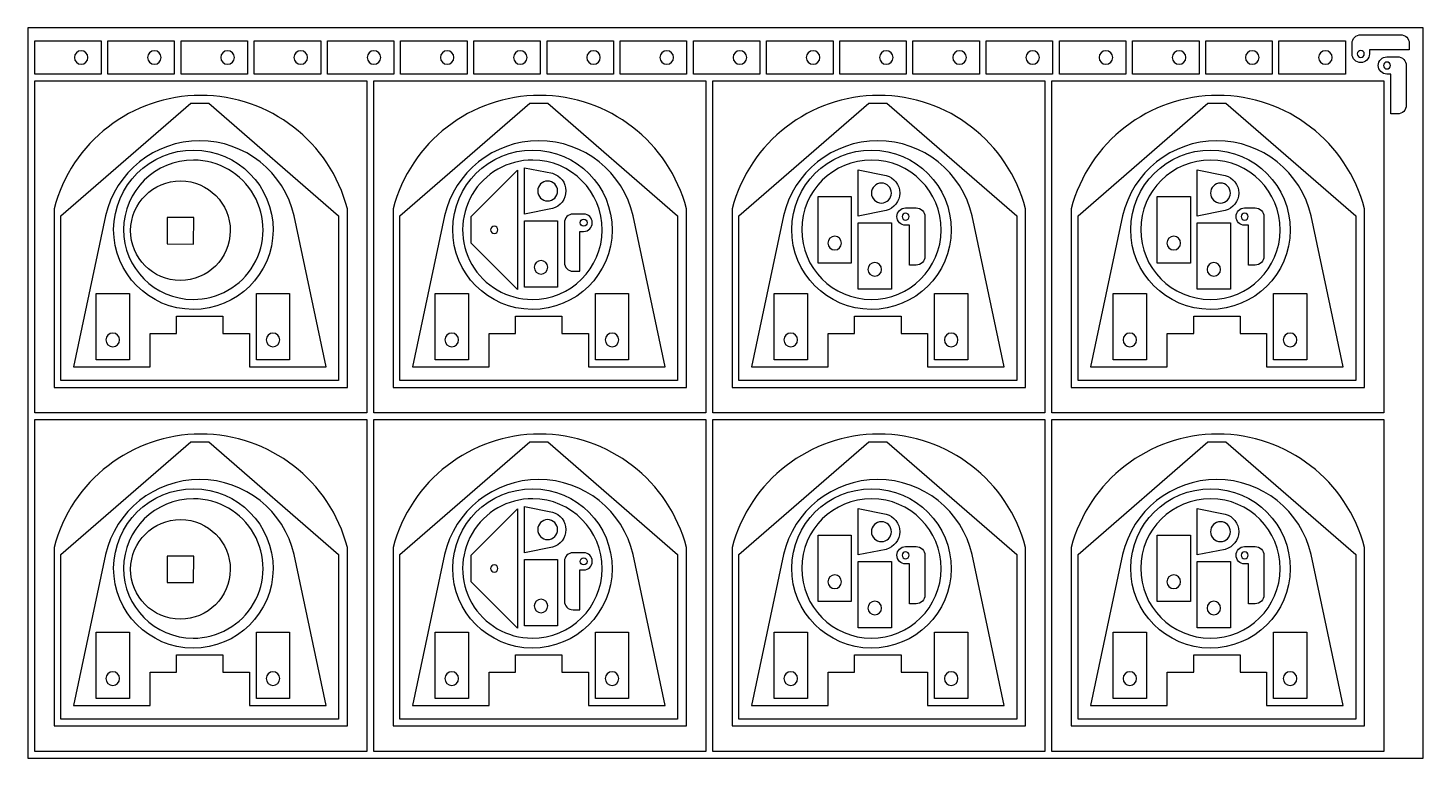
# Model space of a CAD drawing. Header units: metres. Extents: x 0 to 2100, y 0 to 1100.
import ezdxf

# ---------------------------------------------------------------- set-up
doc = ezdxf.new("R2010")
doc.units = ezdxf.units.M

msp = doc.modelspace()

# ---------------------------------------------------------------- linework, layer by layer
for points in [[(0, 0), (2100, 0), (2100, 1100), (0, 1100)], [(110.2, 1030.4), (10.2, 1030.4), (10.2, 1080.4), (110.2, 1080.4)], [(220.3, 1030.4), (120.3, 1030.4), (120.3, 1080.4), (220.3, 1080.4)], [(330.5, 1030.4), (230.5, 1030.4), (230.5, 1080.4), (330.5, 1080.4)], [(440.7, 1030.4), (340.7, 1030.4), (340.7, 1080.4), (440.7, 1080.4)], [(550.8, 1030.4), (450.8, 1030.4), (450.8, 1080.4), (550.8, 1080.4)], [(661, 1030.4), (561, 1030.4), (561, 1080.4), (661, 1080.4)], [(771.2, 1030.4), (671.2, 1030.4), (671.2, 1080.4), (771.2, 1080.4)], [(881.4, 1030.4), (781.4, 1030.4), (781.4, 1080.4), (881.4, 1080.4)], [(991.5, 1030.4), (891.5, 1030.4), (891.5, 1080.4), (991.5, 1080.4)], [(1101.7, 1030.4), (1001.7, 1030.4), (1001.7, 1080.4), (1101.7, 1080.4)], [(1211.9, 1030.4), (1111.9, 1030.4), (1111.9, 1080.4), (1211.9, 1080.4)], [(1322, 1030.4), (1222, 1030.4), (1222, 1080.4), (1322, 1080.4)], [(1432.2, 1030.4), (1332.2, 1030.4), (1332.2, 1080.4), (1432.2, 1080.4)], [(1542.4, 1030.4), (1442.4, 1030.4), (1442.4, 1080.4), (1542.4, 1080.4)], [(1652.5, 1030.4), (1552.5, 1030.4), (1552.5, 1080.4), (1652.5, 1080.4)], [(1762.7, 1030.4), (1662.7, 1030.4), (1662.7, 1080.4), (1762.7, 1080.4)], [(1872.9, 1030.4), (1772.9, 1030.4), (1772.9, 1080.4), (1872.9, 1080.4)], [(1983, 1030.4), (1883, 1030.4), (1883, 1080.4), (1983, 1080.4)], [(510.2, 520.3), (10.2, 520.3), (10.2, 1020.3), (510.2, 1020.3)], [(1020.5, 520.3), (520.5, 520.3), (520.5, 1020.3), (1020.5, 1020.3)], [(1530.8, 520.3), (1030.8, 520.3), (1030.8, 1020.3), (1530.8, 1020.3)], [(2041.1, 520.3), (1541.1, 520.3), (1541.1, 1020.3), (2041.1, 1020.3)], [(467.7, 568.8), (49.7, 568.8), (49.7, 816.8), (245.3, 986.8), (272.2, 986.8), (467.7, 816.8)], [(978, 568.8), (560, 568.8), (560, 816.8), (755.6, 986.8), (782.5, 986.8), (978, 816.8)], [(1488.3, 568.8), (1070.3, 568.8), (1070.3, 816.8), (1265.9, 986.8), (1292.8, 986.8), (1488.3, 816.8)], [(1998.6, 568.8), (1580.6, 568.8), (1580.6, 816.8), (1776.2, 986.8), (1803.1, 986.8), (1998.6, 816.8)], [(667, 775.8), (667, 815.8), (737, 885.8), (737, 705.8)], [(1189.4, 745.8), (1189.4, 845.8), (1239.4, 845.8), (1239.4, 745.8)], [(1699.7, 745.8), (1699.7, 845.8), (1749.7, 845.8), (1749.7, 745.8)], [(249.7, 814.4), (209.7, 814.6), (209.5, 774.6), (249.5, 774.4)], [(747.3, 709.3), (747.3, 809.3), (797.3, 809.3), (797.3, 709.3)], [(1249.7, 706.2), (1249.7, 806.2), (1299.7, 806.2), (1299.7, 706.2)], [(1760, 706.2), (1760, 806.2), (1810, 806.2), (1810, 706.2)], [(102.7, 599.9), (102.7, 699.9), (152.7, 699.9), (152.7, 599.9)], [(343.9, 599.9), (343.9, 699.9), (393.9, 699.9), (393.9, 599.9)], [(613, 599.9), (613, 699.9), (663, 699.9), (663, 599.9)], [(854.2, 599.9), (854.2, 699.9), (904.2, 699.9), (904.2, 599.9)], [(1123.3, 599.9), (1123.3, 699.9), (1173.3, 699.9), (1173.3, 599.9)], [(1364.7, 599.9), (1364.7, 699.9), (1414.7, 699.9), (1414.7, 599.9)], [(1633.6, 599.9), (1633.6, 699.9), (1683.6, 699.9), (1683.6, 599.9)], [(1874.8, 599.9), (1874.8, 699.9), (1924.8, 699.9), (1924.8, 599.9)], [(510.2, 10.2), (10.2, 10.2), (10.2, 510.2), (510.2, 510.2)], [(1020.5, 10.2), (520.5, 10.2), (520.5, 510.2), (1020.5, 510.2)], [(1530.8, 10.2), (1030.8, 10.2), (1030.8, 510.2), (1530.8, 510.2)], [(2041.1, 10.2), (1541.1, 10.2), (1541.1, 510.2), (2041.1, 510.2)], [(467.7, 58.6), (49.7, 58.6), (49.7, 306.6), (245.3, 476.6), (272.2, 476.6), (467.7, 306.6)], [(978, 58.6), (560, 58.6), (560, 306.6), (755.6, 476.6), (782.5, 476.6), (978, 306.6)], [(1488.3, 58.6), (1070.3, 58.6), (1070.3, 306.6), (1265.9, 476.6), (1292.8, 476.6), (1488.3, 306.6)], [(1998.6, 58.6), (1580.6, 58.6), (1580.6, 306.6), (1776.2, 476.6), (1803.1, 476.6), (1998.6, 306.6)], [(667, 265.6), (667, 305.6), (737, 375.6), (737, 195.6)], [(1189.4, 235.7), (1189.4, 335.7), (1239.4, 335.7), (1239.4, 235.7)], [(1699.7, 235.7), (1699.7, 335.7), (1749.7, 335.7), (1749.7, 235.7)], [(249.7, 304.3), (209.7, 304.4), (209.5, 264.4), (249.5, 264.3)], [(747.3, 199.2), (747.3, 299.2), (797.3, 299.2), (797.3, 199.2)], [(1249.7, 196.1), (1249.7, 296.1), (1299.7, 296.1), (1299.7, 196.1)], [(1760, 196.1), (1760, 296.1), (1810, 296.1), (1810, 196.1)], [(102.7, 89.8), (102.7, 189.8), (152.7, 189.8), (152.7, 89.8)], [(343.9, 89.8), (343.9, 189.8), (393.9, 189.8), (393.9, 89.8)], [(613, 89.8), (613, 189.8), (663, 189.8), (663, 89.8)], [(854.2, 89.8), (854.2, 189.8), (904.2, 189.8), (904.2, 89.8)], [(1123.3, 89.8), (1123.3, 189.8), (1173.3, 189.8), (1173.3, 89.8)], [(1364.7, 89.8), (1364.7, 189.8), (1414.7, 189.8), (1414.7, 89.8)], [(1633.6, 89.8), (1633.6, 189.8), (1683.6, 189.8), (1683.6, 89.8)], [(1874.8, 89.8), (1874.8, 189.8), (1924.8, 189.8), (1924.8, 89.8)]]:
    msp.add_lwpolyline(points, close=True)
for points in [[(1993.2, 1076.7, -0.414214), (2006.2, 1089.7), (2066.2, 1089.7, -0.414214), (2079.2, 1076.7), (2079.2, 1066.7), (2019.2, 1066.7), (2019.2, 1060.7, -1), (1993.2, 1060.7)], [(90.4, 1055.4, 1), (69.9, 1055.4, 1)], [(200.6, 1055.4, 1), (180.1, 1055.4, 1)], [(310.8, 1055.4, 1), (290.3, 1055.4, 1)], [(420.9, 1055.4, 1), (400.4, 1055.4, 1)], [(531.1, 1055.4, 1), (510.6, 1055.4, 1)], [(641.3, 1055.4, 1), (620.8, 1055.4, 1)], [(751.4, 1055.4, 1), (730.9, 1055.4, 1)], [(861.6, 1055.4, 1), (841.1, 1055.4, 1)], [(971.8, 1055.4, 1), (951.3, 1055.4, 1)], [(1081.9, 1055.4, 1), (1061.4, 1055.4, 1)], [(1192.1, 1055.4, 1), (1171.6, 1055.4, 1)], [(1302.3, 1055.4, 1), (1281.8, 1055.4, 1)], [(1412.5, 1055.4, 1), (1392, 1055.4, 1)], [(1522.6, 1055.4, 1), (1502.1, 1055.4, 1)], [(1632.8, 1055.4, 1), (1612.3, 1055.4, 1)], [(1743, 1055.4, 1), (1722.5, 1055.4, 1)], [(1853.1, 1055.4, 1), (1832.6, 1055.4, 1)], [(1963.3, 1055.4, 1), (1942.8, 1055.4, 1)], [(2011.5, 1060.7, 1), (2001, 1060.7, 1)], [(2061.6, 1056.4, -0.414214), (2074.6, 1043.4), (2074.6, 983.4, -0.414214), (2061.6, 970.4), (2051.6, 970.4), (2051.6, 1030.4), (2045.6, 1030.4, -1), (2045.6, 1056.4)], [(2045.6, 1038.1, 1), (2045.6, 1048.6, 1)], [(480.9, 558.5), (480.9, 827.5, 0.773963), (39.5, 827.5), (39.5, 558.5)], [(991.2, 558.5), (991.2, 827.5, 0.773963), (549.8, 827.5), (549.8, 558.5)], [(1501.5, 558.5), (1501.5, 827.5, 0.773963), (1060.1, 827.5), (1060.1, 558.5)], [(2011.8, 558.5), (2011.8, 827.5, 0.773963), (1570.4, 827.5), (1570.4, 558.5)], [(448.7, 589.6), (400.7, 816.8, 0.796638), (116.8, 816.8), (68.7, 589.6), (184.1, 589.6), (183.8, 639.6), (223.8, 639.6), (223.8, 665.6), (293.6, 665.6), (293.6, 639.6), (333.6, 639.6), (333.4, 589.6)], [(959, 589.6), (911, 816.8, 0.796638), (627.1, 816.8), (579, 589.6), (694.4, 589.6), (694.1, 639.6), (734.1, 639.6), (734.1, 665.6), (803.9, 665.6), (803.9, 639.6), (843.9, 639.6), (843.7, 589.6)], [(1469.3, 589.6), (1421.3, 816.8, 0.796638), (1137.4, 816.8), (1089.3, 589.6), (1204.7, 589.6), (1204.4, 639.6), (1244.4, 639.6), (1244.4, 665.6), (1314.2, 665.6), (1314.2, 639.6), (1354.2, 639.6), (1354, 589.6)], [(1979.6, 589.6), (1931.6, 816.8, 0.796638), (1647.7, 816.8), (1599.6, 589.6), (1715, 589.6), (1714.7, 639.6), (1754.7, 639.6), (1754.7, 665.6), (1824.5, 665.6), (1824.5, 639.6), (1864.5, 639.6), (1864.3, 589.6)], [(249.6, 915.9, -1), (248.5, 675.9, -1)], [(759.9, 915.9, -1), (758.8, 675.9, -1)], [(1270.2, 915.9, -1), (1269.1, 675.9, -1)], [(1780.5, 915.9, -1), (1779.4, 675.9, -1)], [(249.5, 900.9, 1), (248.6, 690.9, 1)], [(759.8, 900.9, 1), (758.9, 690.9, 1)], [(789.4, 880.9, -0.767327), (789.4, 827.8), (747.3, 819.3), (747.3, 889.3)], [(1270.1, 900.9, 1), (1269.2, 690.9, 1)], [(1291.8, 877.8, -0.767327), (1291.8, 824.7), (1249.7, 816.2), (1249.7, 886.2)], [(1780.4, 900.9, 1), (1779.5, 690.9, 1)], [(1802.1, 877.8, -0.767327), (1802.1, 824.7), (1760, 816.2), (1760, 886.2)], [(229.9, 869.5, -1), (229.3, 719.5, -1)], [(782.3, 839.3, 1), (782.3, 869.3, 1)], [(1284.7, 836.2, 1), (1284.7, 866.2, 1)], [(1795, 836.2, 1), (1795, 866.2, 1)], [(820.5, 819.5, 0.414214), (807.5, 806.5), (807.5, 746.5, 0.414214), (820.5, 733.5), (830.5, 733.5), (830.5, 793.5), (836.5, 793.5, 1), (836.5, 819.5)], [(1337.1, 828.7, -0.414214), (1350.1, 815.7), (1350.1, 755.7, -0.414214), (1337.1, 742.7), (1327.1, 742.7), (1327.1, 802.7), (1321.1, 802.7, -1), (1321.1, 828.7)], [(1321.1, 810.5, 1), (1321.1, 821, 1)], [(1847.4, 828.7, -0.414214), (1860.4, 815.7), (1860.4, 755.7, -0.414214), (1847.4, 742.7), (1837.4, 742.7), (1837.4, 802.7), (1831.4, 802.7, -1), (1831.4, 828.7)], [(1831.4, 810.5, 1), (1831.4, 821, 1)], [(702, 801.3, 1), (702, 790.3, 1)], [(836.5, 801.3, -1), (836.5, 811.8, -1)], [(1214.4, 765.6, 1), (1214.4, 786.1, 1)], [(1724.7, 765.6, 1), (1724.7, 786.1, 1)], [(772.3, 729.1, 1), (772.3, 749.6, 1)], [(1274.7, 726, 1), (1274.7, 746.5, 1)], [(1785, 726, 1), (1785, 746.5, 1)], [(127.7, 619.7, 1), (127.7, 640.2, 1)], [(368.9, 619.7, 1), (368.9, 640.2, 1)], [(638, 619.7, 1), (638, 640.2, 1)], [(879.2, 619.7, 1), (879.2, 640.2, 1)], [(1148.3, 619.7, 1), (1148.3, 640.2, 1)], [(1389.7, 619.7, 1), (1389.7, 640.2, 1)], [(1658.6, 619.7, 1), (1658.6, 640.2, 1)], [(1899.8, 619.7, 1), (1899.8, 640.2, 1)], [(480.9, 48.4), (480.9, 317.3, 0.773963), (39.5, 317.3), (39.5, 48.4)], [(991.2, 48.4), (991.2, 317.3, 0.773963), (549.8, 317.3), (549.8, 48.4)], [(1501.5, 48.4), (1501.5, 317.3, 0.773963), (1060.1, 317.3), (1060.1, 48.4)], [(2011.8, 48.4), (2011.8, 317.3, 0.773963), (1570.4, 317.3), (1570.4, 48.4)], [(448.7, 79.5), (400.7, 306.6, 0.796638), (116.8, 306.6), (68.7, 79.5), (184.1, 79.5), (183.8, 129.5), (223.8, 129.5), (223.8, 155.5), (293.6, 155.5), (293.6, 129.5), (333.6, 129.5), (333.4, 79.5)], [(249.6, 405.7, -1), (248.5, 165.7, -1)], [(959, 79.5), (911, 306.6, 0.796638), (627.1, 306.6), (579, 79.5), (694.4, 79.5), (694.1, 129.5), (734.1, 129.5), (734.1, 155.5), (803.9, 155.5), (803.9, 129.5), (843.9, 129.5), (843.7, 79.5)], [(759.9, 405.7, -1), (758.8, 165.7, -1)], [(1469.3, 79.5), (1421.3, 306.6, 0.796638), (1137.4, 306.6), (1089.3, 79.5), (1204.7, 79.5), (1204.4, 129.5), (1244.4, 129.5), (1244.4, 155.5), (1314.2, 155.5), (1314.2, 129.5), (1354.2, 129.5), (1354, 79.5)], [(1270.2, 405.7, -1), (1269.1, 165.7, -1)], [(1979.6, 79.5), (1931.6, 306.6, 0.796638), (1647.7, 306.6), (1599.6, 79.5), (1715, 79.5), (1714.7, 129.5), (1754.7, 129.5), (1754.7, 155.5), (1824.5, 155.5), (1824.5, 129.5), (1864.5, 129.5), (1864.3, 79.5)], [(1780.5, 405.7, -1), (1779.4, 165.7, -1)], [(249.5, 390.7, 1), (248.6, 180.7, 1)], [(759.8, 390.7, 1), (758.9, 180.7, 1)], [(789.4, 370.7, -0.767327), (789.4, 317.6), (747.3, 309.2), (747.3, 379.2)], [(1270.1, 390.7, 1), (1269.2, 180.7, 1)], [(1780.4, 390.7, 1), (1779.5, 180.7, 1)], [(229.9, 359.3, -1), (229.3, 209.3, -1)], [(782.3, 329.2, 1), (782.3, 359.2, 1)], [(1291.8, 367.7, -0.767327), (1291.8, 314.5), (1249.7, 306.1), (1249.7, 376.1)], [(1802.1, 367.7, -0.767327), (1802.1, 314.5), (1760, 306.1), (1760, 376.1)], [(1284.7, 326.1, 1), (1284.7, 356.1, 1)], [(1795, 326.1, 1), (1795, 356.1, 1)], [(1337.1, 318.6, -0.414214), (1350.1, 305.6), (1350.1, 245.6, -0.414214), (1337.1, 232.6), (1327.1, 232.6), (1327.1, 292.6), (1321.1, 292.6, -1), (1321.1, 318.6)], [(1847.4, 318.6, -0.414214), (1860.4, 305.6), (1860.4, 245.6, -0.414214), (1847.4, 232.6), (1837.4, 232.6), (1837.4, 292.6), (1831.4, 292.6, -1), (1831.4, 318.6)], [(820.5, 309.4, 0.414214), (807.5, 296.4), (807.5, 236.4, 0.414214), (820.5, 223.4), (830.5, 223.4), (830.5, 283.4), (836.5, 283.4, 1), (836.5, 309.4)], [(836.5, 291.1, -1), (836.5, 301.6, -1)], [(1321.1, 300.4, 1), (1321.1, 310.9, 1)], [(1831.4, 300.4, 1), (1831.4, 310.9, 1)], [(702, 291.1, 1), (702, 280.1, 1)], [(1214.4, 255.4, 1), (1214.4, 275.9, 1)], [(1724.7, 255.4, 1), (1724.7, 275.9, 1)], [(772.3, 218.9, 1), (772.3, 239.4, 1)], [(1274.7, 215.8, 1), (1274.7, 236.3, 1)], [(1785, 215.8, 1), (1785, 236.3, 1)], [(127.7, 109.6, 1), (127.7, 130.1, 1)], [(368.9, 109.6, 1), (368.9, 130.1, 1)], [(638, 109.6, 1), (638, 130.1, 1)], [(879.2, 109.6, 1), (879.2, 130.1, 1)], [(1148.3, 109.6, 1), (1148.3, 130.1, 1)], [(1389.7, 109.6, 1), (1389.7, 130.1, 1)], [(1658.6, 109.6, 1), (1658.6, 130.1, 1)], [(1899.8, 109.6, 1), (1899.8, 130.1, 1)]]:
    msp.add_lwpolyline(points, format="xyb", close=True)

doc.saveas('drawing.dxf')
